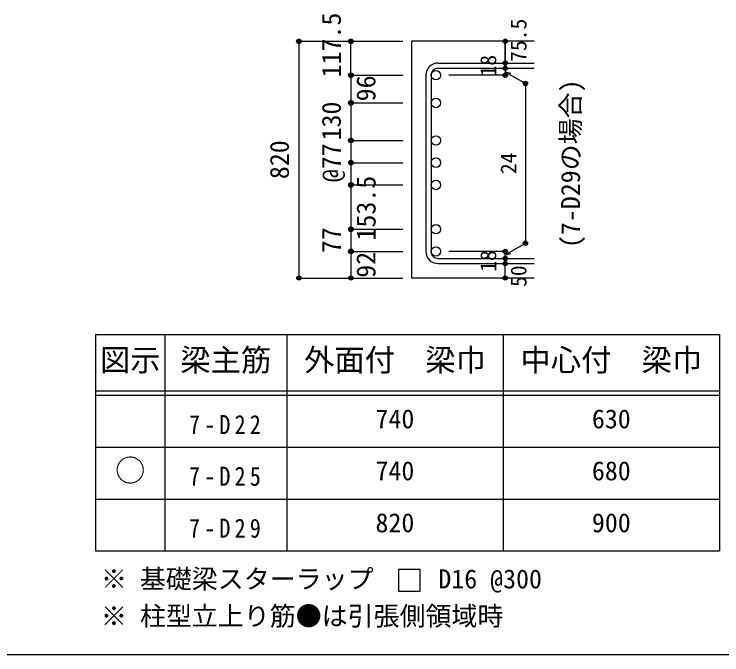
# Model space of a CAD drawing. Units: millimetres at full size, sheet at 1:30, with parts at other scales. Extents: x -5973 to 5954, y -4195 to 4201.
# Drawn here: x 1165 to 3618, y -4195 to -1976 of the extents above; entities that cross this region are included whole.
import ezdxf
from ezdxf.enums import TextEntityAlignment as Align

# ---------------------------------------------------------------- set-up
doc = ezdxf.new("R2010")
doc.units = ezdxf.units.MM
doc.header["$LTSCALE"] = 30
doc.header["$PDMODE"] = 32
doc.header["$PDSIZE"] = 15
for name, color, linetype in [('0-1_躯体線', 2, 'Continuous'), ('0-5_基礎梁筋', 7, 'Continuous'), ('0-6_スタラップ筋', 7, 'Continuous'), ('0-7_文字', 4, 'Continuous'), ('0-D_寸法', 4, 'Continuous'), ('6-7_文字', 7, 'Continuous'), ('6-E_枠', 7, 'Continuous'), ('F-0_枠', 6, 'Continuous')]:
    doc.layers.add(name, color=color, linetype=linetype)
doc.styles.add('ＭＳ ゴシック', font='')
doc.styles.get('ＭＳ ゴシック').set_extended_font_data('MS Gothic')

msp = doc.modelspace()

# ---------------------------------------------------------------- linework, layer by layer
at = {"layer": '0-1_躯体線'}
for p, q in [((2967.44, -2069.69), (2542.44, -2069.69)), ((2542.44, -2069.69), (2542.44, -2889.69)), ((2967.44, -2889.69), (2542.44, -2889.69))]:
    msp.add_line(p, q, dxfattribs=at)
at = {"layer": '0-5_基礎梁筋', "color": 3}
for centre in [(2626.94, -2187.12), (2626.94, -2283.19), (2626.94, -2413.19), (2626.94, -2490.19), (2626.94, -2567.19), (2626.94, -2720.69), (2626.94, -2797.69)]:
    msp.add_circle(centre, 16.5, dxfattribs=at)
at = {"layer": '0-6_スタラップ筋'}
for p, q in [((2634.44, -2145.12), (2967.44, -2145.12)), ((2634.44, -2163.12), (2967.44, -2163.12)), ((2592.44, -2187.12), (2592.44, -2797.69)), ((2610.44, -2187.12), (2610.44, -2797.69)), ((2634.44, -2821.69), (2967.44, -2821.69)), ((2634.44, -2839.69), (2967.44, -2839.69))]:
    msp.add_line(p, q, dxfattribs=at)
for centre, radius, start, end in [((2634.44, -2187.12), 42, 90, 180), ((2634.44, -2187.12), 24, 90, 180), ((2634.44, -2797.69), 42, 180, 270), ((2634.44, -2797.69), 24, 180, 270)]:
    msp.add_arc(centre, radius, start, end, dxfattribs=at)
at = {"layer": '0-D_寸法'}
for p, q in [((2152.44, -2069.69), (2332.44, -2069.69)), ((2152.44, -2069.69), (2332.44, -2069.69)), ((2152.44, -2069.69), (2152.44, -2889.69)), ((2332.44, -2069.69), (2512.44, -2069.69)), ((2332.44, -2069.69), (2512.44, -2069.69)), ((2332.44, -2187.12), (2332.44, -2069.69)), ((2867.44, -2145.12), (2867.44, -2069.69)), ((2867.44, -2069.69), (2867.44, -2145.12)), ((2867.44, -2163.12), (2867.44, -2145.12)), ((2867.44, -2163.12), (2867.44, -2187.12)), ((2867.44, -2175.12), (2937.5, -2215.57)), ((2867.44, -2175.12), (2886.76, -2180.29)), ((2332.44, -2187.12), (2512.44, -2187.12)), ((2332.44, -2187.12), (2512.44, -2187.12)), ((2332.44, -2187.12), (2332.44, -2280.69)), ((2867.44, -2187.12), (2671.35, -2187.12)), ((2937.5, -2215.57), (2937.5, -2769.24)), ((2332.44, -2280.69), (2332.44, -2410.69)), ((2332.44, -2283.19), (2512.44, -2283.19)), ((2332.44, -2283.19), (2512.44, -2283.19)), ((2332.44, -2413.19), (2512.44, -2413.19)), ((2332.44, -2413.19), (2512.44, -2413.19)), ((2332.44, -2490.19), (2512.44, -2490.19)), ((2332.44, -2490.19), (2512.44, -2490.19)), ((2332.44, -2567.19), (2512.44, -2567.19)), ((2332.44, -2567.19), (2512.44, -2567.19)), ((2332.44, -2720.69), (2512.44, -2720.69)), ((2867.44, -2809.69), (2937.5, -2769.24)), ((2332.44, -2797.69), (2512.44, -2797.69)), ((2867.44, -2797.69), (2671.35, -2797.69)), ((2867.44, -2821.69), (2867.44, -2797.69)), ((2867.44, -2809.69), (2886.76, -2804.51)), ((2867.44, -2839.69), (2867.44, -2821.69)), ((2867.44, -2889.69), (2867.44, -2839.69)), ((2152.44, -2889.69), (2332.44, -2889.69)), ((2332.44, -2889.69), (2512.44, -2889.69))]:
    msp.add_line(p, q, dxfattribs=at)
msp.add_lwpolyline([(2332.44, -2410.69), (2332.44, -2797.69), (2332.44, -2889.69)], dxfattribs=at)
for centre, radius in [((2152.44, -2069.69), 8), ((2152.44, -2069.69), 7.2), ((2152.44, -2069.69), 6.4), ((2152.44, -2069.69), 5.6), ((2152.44, -2069.69), 4.8), ((2152.44, -2069.69), 4), ((2152.44, -2069.69), 3.2), ((2152.44, -2069.69), 2.4), ((2152.44, -2069.69), 1.6), ((2152.44, -2069.69), 0.8), ((2332.44, -2069.69), 8), ((2332.44, -2069.69), 7.2), ((2332.44, -2069.69), 6.4), ((2332.44, -2069.69), 5.6), ((2332.44, -2069.69), 4.8), ((2332.44, -2069.69), 4), ((2332.44, -2069.69), 3.2), ((2332.44, -2069.69), 2.4), ((2332.44, -2069.69), 1.6), ((2332.44, -2069.69), 0.8), ((2867.44, -2069.69), 4), ((2867.44, -2069.69), 3.6), ((2867.44, -2069.69), 3.2), ((2867.44, -2069.69), 2.8), ((2867.44, -2069.69), 2.4), ((2867.44, -2069.69), 2), ((2867.44, -2069.69), 1.6), ((2867.44, -2069.69), 1.2), ((2867.44, -2069.69), 0.8), ((2867.44, -2069.69), 0.4), ((2867.44, -2145.12), 4), ((2867.44, -2145.12), 3.6), ((2867.44, -2145.12), 3.2), ((2867.44, -2145.12), 2.8), ((2867.44, -2145.12), 2.4), ((2867.44, -2145.12), 2), ((2867.44, -2145.12), 1.6), ((2867.44, -2145.12), 1.2), ((2867.44, -2145.12), 0.8), ((2867.44, -2145.12), 0.4), ((2332.44, -2187.12), 8), ((2332.44, -2187.12), 7.2), ((2332.44, -2187.12), 6.4), ((2332.44, -2187.12), 5.6), ((2332.44, -2187.12), 4.8), ((2867.44, -2163.12), 4), ((2867.44, -2163.12), 3.6), ((2867.44, -2163.12), 3.2), ((2867.44, -2163.12), 2.8), ((2867.44, -2163.12), 2.4), ((2867.44, -2163.12), 2), ((2867.44, -2163.12), 1.6), ((2867.44, -2163.12), 1.2), ((2867.44, -2163.12), 0.8), ((2867.44, -2163.12), 0.4), ((2332.44, -2187.12), 4), ((2332.44, -2187.12), 3.2), ((2332.44, -2187.12), 2.4), ((2332.44, -2187.12), 1.6), ((2332.44, -2187.12), 0.8), ((2867.44, -2187.12), 4), ((2867.44, -2187.12), 3.6), ((2867.44, -2187.12), 3.2), ((2867.44, -2187.12), 2.8), ((2867.44, -2187.12), 2.4), ((2867.44, -2187.12), 2), ((2867.44, -2187.12), 1.6), ((2867.44, -2187.12), 1.2), ((2867.44, -2187.12), 0.8), ((2867.44, -2187.12), 0.4), ((2937.5, -2215.57), 4), ((2937.5, -2215.57), 3.6), ((2937.5, -2215.57), 3.2), ((2937.5, -2215.57), 2.8), ((2937.5, -2215.57), 2.4), ((2937.5, -2215.57), 2), ((2937.5, -2215.57), 1.6), ((2937.5, -2215.57), 1.2), ((2937.5, -2215.57), 0.8), ((2937.5, -2215.57), 0.4), ((2332.44, -2283.19), 8), ((2332.44, -2283.19), 7.2), ((2332.44, -2283.19), 6.4), ((2332.44, -2283.19), 5.6), ((2332.44, -2283.19), 4.8), ((2332.44, -2283.19), 4), ((2332.44, -2283.19), 3.2), ((2332.44, -2283.19), 2.4), ((2332.44, -2283.19), 1.6), ((2332.44, -2283.19), 0.8), ((2332.44, -2413.19), 8), ((2332.44, -2413.19), 7.2), ((2332.44, -2413.19), 6.4), ((2332.44, -2413.19), 5.6), ((2332.44, -2413.19), 4.8), ((2332.44, -2413.19), 4), ((2332.44, -2413.19), 3.2), ((2332.44, -2413.19), 2.4), ((2332.44, -2413.19), 1.6), ((2332.44, -2413.19), 0.8), ((2332.44, -2490.19), 8), ((2332.44, -2490.19), 7.2), ((2332.44, -2490.19), 6.4), ((2332.44, -2490.19), 5.6), ((2332.44, -2490.19), 4.8), ((2332.44, -2490.19), 4), ((2332.44, -2490.19), 3.2), ((2332.44, -2490.19), 2.4), ((2332.44, -2490.19), 1.6), ((2332.44, -2490.19), 0.8), ((2332.44, -2567.19), 8), ((2332.44, -2567.19), 7.2), ((2332.44, -2567.19), 6.4), ((2332.44, -2567.19), 5.6), ((2332.44, -2567.19), 4.8), ((2332.44, -2567.19), 4), ((2332.44, -2567.19), 3.2), ((2332.44, -2567.19), 2.4), ((2332.44, -2567.19), 1.6), ((2332.44, -2567.19), 0.8), ((2332.44, -2720.69), 8), ((2332.44, -2720.69), 7.2), ((2332.44, -2720.69), 6.4), ((2332.44, -2720.69), 5.6), ((2332.44, -2720.69), 4.8), ((2332.44, -2720.69), 4), ((2332.44, -2720.69), 3.2), ((2332.44, -2720.69), 2.4), ((2332.44, -2720.69), 1.6), ((2332.44, -2720.69), 0.8), ((2937.5, -2769.24), 4), ((2937.5, -2769.24), 3.6), ((2937.5, -2769.24), 3.2), ((2937.5, -2769.24), 2.8), ((2937.5, -2769.24), 2.4), ((2937.5, -2769.24), 2), ((2937.5, -2769.24), 1.6), ((2937.5, -2769.24), 1.2), ((2937.5, -2769.24), 0.8), ((2937.5, -2769.24), 0.4), ((2332.44, -2797.69), 8), ((2332.44, -2797.69), 7.2), ((2332.44, -2797.69), 6.4), ((2332.44, -2797.69), 5.6), ((2332.44, -2797.69), 4.8), ((2332.44, -2797.69), 4), ((2332.44, -2797.69), 3.2), ((2332.44, -2797.69), 2.4), ((2867.44, -2797.69), 4), ((2867.44, -2797.69), 3.6), ((2867.44, -2797.69), 3.2), ((2867.44, -2797.69), 2.8), ((2867.44, -2797.69), 2.4), ((2867.44, -2797.69), 2), ((2332.44, -2797.69), 1.6), ((2332.44, -2797.69), 0.8), ((2867.44, -2821.69), 4), ((2867.44, -2821.69), 3.6), ((2867.44, -2821.69), 3.2), ((2867.44, -2821.69), 2.8), ((2867.44, -2821.69), 2.4), ((2867.44, -2821.69), 2), ((2867.44, -2797.69), 1.6), ((2867.44, -2821.69), 1.6), ((2867.44, -2797.69), 1.2), ((2867.44, -2821.69), 1.2), ((2867.44, -2797.69), 0.8), ((2867.44, -2797.69), 0.4), ((2867.44, -2839.69), 4), ((2867.44, -2839.69), 3.6), ((2867.44, -2839.69), 3.2), ((2867.44, -2839.69), 2.8), ((2867.44, -2839.69), 2.4), ((2867.44, -2839.69), 2), ((2867.44, -2839.69), 1.6), ((2867.44, -2839.69), 1.2), ((2867.44, -2821.69), 0.8), ((2867.44, -2839.69), 0.8), ((2867.44, -2821.69), 0.4), ((2867.44, -2839.69), 0.4), ((2152.44, -2889.69), 7.2), ((2152.44, -2889.69), 6.4), ((2152.44, -2889.69), 5.6), ((2152.44, -2889.69), 4.8), ((2152.44, -2889.69), 4), ((2152.44, -2889.69), 3.2), ((2152.44, -2889.69), 2.4), ((2152.44, -2889.69), 1.6), ((2152.44, -2889.69), 0.8), ((2332.44, -2889.69), 7.2), ((2332.44, -2889.69), 6.4), ((2332.44, -2889.69), 5.6), ((2332.44, -2889.69), 4.8), ((2332.44, -2889.69), 4), ((2332.44, -2889.69), 3.2), ((2332.44, -2889.69), 2.4), ((2332.44, -2889.69), 1.6), ((2332.44, -2889.69), 0.8), ((2867.44, -2889.69), 4), ((2867.44, -2889.69), 3.6), ((2867.44, -2889.69), 3.2), ((2867.44, -2889.69), 2.8), ((2867.44, -2889.69), 2.4), ((2867.44, -2889.69), 2), ((2867.44, -2889.69), 1.6), ((2867.44, -2889.69), 1.2), ((2867.44, -2889.69), 0.8), ((2867.44, -2889.69), 0.4)]:
    msp.add_circle(centre, radius, dxfattribs=at)
at = {"layer": '0-D_寸法', "color": 7}
for p in [(2152.44, -2069.69), (2152.44, -2069.69), (2332.44, -2069.69), (2867.44, -2069.69), (2867.44, -2145.12), (2867.44, -2163.12), (2332.44, -2187.12), (2867.44, -2187.12), (2937.5, -2215.57), (2332.44, -2283.19), (2332.44, -2283.19), (2332.44, -2413.19), (2332.44, -2490.19), (2332.44, -2567.19), (2332.44, -2720.69), (2332.44, -2720.69), (2937.5, -2769.24), (2937.5, -2769.24), (2332.44, -2797.69), (2332.44, -2797.69), (2867.44, -2797.69), (2867.44, -2797.69), (2867.44, -2821.69), (2867.44, -2839.69), (2152.44, -2889.69), (2152.44, -2889.69), (2332.44, -2889.69), (2867.44, -2889.69)]:
    msp.add_point(p, dxfattribs=at)
at = {"layer": '6-7_文字'}
msp.add_lwpolyline([(2497.46, -3974.72), (2572.46, -3974.72), (2572.46, -3899.72), (2497.46, -3899.72)], close=True, dxfattribs=at)
at = {"layer": '6-E_枠', "color": 3}
for p, q in [((1447.71, -3085.43), (1447.71, -3835.43)), ((1447.71, -3085.43), (3610.24, -3085.43)), ((3610.24, -3085.43), (3610.24, -3835.43)), ((1447.71, -3835.43), (3610.24, -3835.43))]:
    msp.add_line(p, q, dxfattribs=at)
at = {"layer": '6-E_枠'}
for p, q in [((1687.71, -3085.43), (1687.71, -3835.43)), ((2110.24, -3085.43), (2110.24, -3835.43)), ((2860.24, -3085.43), (2860.24, -3835.43)), ((1447.71, -3280.43), (3610.24, -3280.43)), ((1447.71, -3295.43), (3610.24, -3295.43)), ((1447.71, -3475.43), (3610.24, -3475.43)), ((1447.71, -3655.43), (3610.24, -3655.43))]:
    msp.add_line(p, q, dxfattribs=at)
at = {"layer": 'F-0_枠'}
msp.add_line((5954.1, -4195.24), (-5972.88, -4195.24), dxfattribs=at)

# ---------------------------------------------------------------- texts
at = {"layer": '0-7_文字', "color": 7, "style": 'ＭＳ ゴシック'}
msp.add_text('(7-D29の場合)', height=65.98, rotation=90, dxfattribs=at).set_placement((3146.43, -2785.98), align=Align.BOTTOM_LEFT)
at = {"layer": '0-D_寸法', "style": 'ＭＳ ゴシック'}
for s, height, p in [('117.5', 65.98, (2317.44, -2194.65)), ('75.5', 54.99, (2957.44, -2140.89)), ('18', 54.99, (2852.44, -2191.62)), ('96', 65.98, (2437.44, -2277.65)), ('130', 65.98, (2317.44, -2413.19)), ('820', 65.98, (2137.44, -2547.19)), ('@77', 65.98, (2317.44, -2557.69)), ('24', 54.99, (2922.5, -2529.9)), ('153.5', 65.98, (2437.8, -2759.92)), ('77', 65.98, (2317.47, -2803.72)), ('92', 65.98, (2437.44, -2888.69)), ('18', 54.99, (2852.44, -2868.19)), ('50', 54.99, (2957.44, -2920.69))]:
    msp.add_text(s, height=height, rotation=90, dxfattribs=at).set_placement(p, align=Align.BOTTOM_LEFT)
at = {"layer": '6-7_文字', "color": 2, "style": 'ＭＳ ゴシック'}
for s, p in [('図示', (1462.71, -3235.43)), ('梁主筋', (1741.48, -3235.43)), ('外面付\u3000梁巾', (2170.24, -3235.43)), ('中心付\u3000梁巾', (2920.24, -3235.43)), ('○', (1515.21, -3617.93))]:
    msp.add_text(s, height=76.98, dxfattribs=at).set_placement(p, align=Align.BOTTOM_LEFT)
at = {"layer": '6-7_文字', "style": 'ＭＳ ゴシック'}
for s, p in [('740', (2417.74, -3430.43)), ('630', (3167.74, -3430.43)), ('740', (2417.74, -3610.43)), ('680', (3167.74, -3610.43)), ('820', (2417.74, -3790.43)), ('900', (3167.74, -3790.43)), ('※ 基礎梁スターラップ     D16 @300', (1466.27, -3985.01)), ('※ 柱型立上り筋●は引張側領域時', (1466.27, -4113.51))]:
    msp.add_text(s, height=65.98, dxfattribs=at).set_placement(p, align=Align.BOTTOM_LEFT)
at = {"layer": '6-7_文字', "char_height": 65.98, "attachment_point": 7, "style": 'ＭＳ ゴシック'}
for s, insert in [('\\T1.38;\\W0.85;7-D22', (1771.48, -3430.43)), ('\\T1.38;\\W0.85;7-D25', (1771.48, -3610.43)), ('\\T1.38;\\W0.85;7-D29', (1771.48, -3790.43))]:
    msp.add_mtext(s, dxfattribs=dict(at, insert=insert))

doc.saveas('drawing.dxf')
